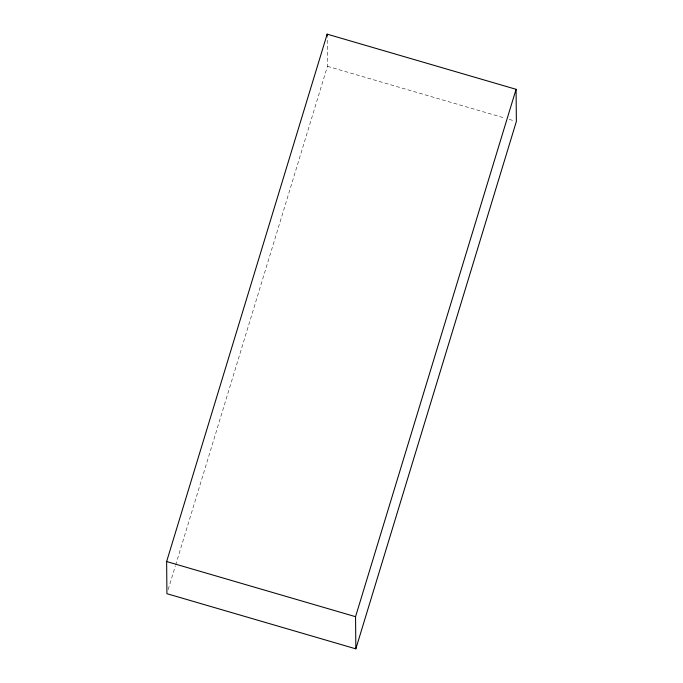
<?xml version="1.0" encoding="UTF-8"?>
<svg xmlns="http://www.w3.org/2000/svg" width="683" height="683" viewBox="0 0 683 683"><rect width="100%" height="100%" fill="white"/><g stroke="black" fill="none" stroke-linecap="round" stroke-linejoin="round"><path stroke-width="0.51" stroke-dasharray="3.42 2.56" d="M168.163 589.608L175.3 566.147M175.608 565.131L327.447 66.311L327.191 37.266M327.447 66.311L505.13 118.185M509.211 119.38L514.316 120.865"/><path stroke-width="1.02" d="M166.635 561.537L327.166 34.15L516.083 89.311L516.365 121.463L355.834 648.85L166.917 593.689L166.635 561.537L355.553 616.689L355.834 648.85M355.553 616.689L516.083 89.311M327.166 34.15L327.183 36.225"/></g></svg>
